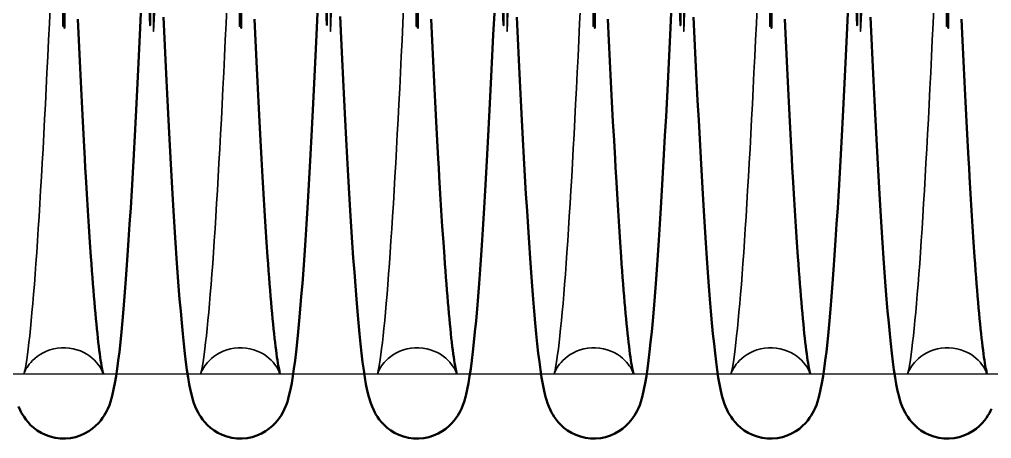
# Model space of a CAD drawing. Header units: millimetres. Extents: x 1448 to 104164, y -19509 to -89.
# Drawn here: x 54220.5 to 54308.2, y -3869 to -3831.2 of the extents above; entities that cross this region are included whole.
import ezdxf

# ---------------------------------------------------------------- set-up
doc = ezdxf.new("R2010")
doc.units = ezdxf.units.MM
doc.header["$LTSCALE"] = 60
doc.header["$MEASUREMENT"] = 0
doc.layers.get('0').update_dxf_attribs({"linetype": 'CONTINUOUS'})
doc.layers.add('가려진 것(ISO)', color=7, linetype='CONTINUOUS', lineweight=35)
doc.layers.add('가시적인 것(ISO)', color=7, linetype='CONTINUOUS', lineweight=50)

# ---------------------------------------------------------------- blocks, each defined once
blk = doc.blocks.new('토션스프링 3')
at = {"layer": '가려진 것(ISO)', "flags": 128}
for points in [[(21461941.484, -50952923.543), (21461941.413, -50952925.233), (21461941.341, -50952888.925)], [(21461957.431, -50952923.543), (21461957.36, -50952925.233), (21461957.288, -50952888.925)], [(21461973.378, -50952923.544), (21461973.306, -50952925.233), (21461973.235, -50952888.925)], [(21461989.325, -50952923.544), (21461989.253, -50952925.233), (21461989.182, -50952888.925)], [(21462005.272, -50952923.543), (21462005.2, -50952925.233), (21462005.129, -50952888.925)], [(21461936.865, -50952956.08), (21461936.859, -50952956.062), (21461936.838, -50952956.006), (21461936.795, -50952955.903), (21461936.716, -50952955.744), (21461936.659, -50952955.64), (21461936.586, -50952955.52), (21461936.494, -50952955.383), (21461936.38, -50952955.231), (21461936.24, -50952955.064), (21461936.073, -50952954.887), (21461935.877, -50952954.707), (21461935.653, -50952954.528), (21461935.399, -50952954.356), (21461935.119, -50952954.197), (21461934.816, -50952954.056), (21461934.495, -50952953.939), (21461934.159, -50952953.85), (21461933.81, -50952953.789), (21461933.455, -50952953.758), (21461933.099, -50952953.76), (21461932.746, -50952953.793), (21461932.398, -50952953.858), (21461932.062, -50952953.951), (21461931.743, -50952954.07), (21461931.443, -50952954.212), (21461931.166, -50952954.373), (21461930.915, -50952954.546), (21461930.692, -50952954.726), (21461930.5, -50952954.906), (21461930.336, -50952955.081), (21461930.2, -50952955.246), (21461930.088, -50952955.397), (21461929.997, -50952955.53), (21461929.925, -50952955.648), (21461929.868, -50952955.75), (21461929.825, -50952955.837), (21461929.77, -50952955.967), (21461929.74, -50952956.043), (21461929.728, -50952956.076), (21461929.729, -50952956.074), (21461929.738, -50952956.042), (21461929.752, -50952955.985), (21461929.771, -50952955.904), (21461929.792, -50952955.803), (21461929.844, -50952955.54), (21461929.903, -50952955.206), (21461929.967, -50952954.809), (21461930.032, -50952954.358), (21461930.098, -50952953.854), (21461930.165, -50952953.297), (21461930.233, -50952952.688), (21461930.302, -50952952.03), (21461930.371, -50952951.325), (21461930.442, -50952950.572), (21461930.512, -50952949.775), (21461930.583, -50952948.935), (21461930.655, -50952948.053), (21461930.726, -50952947.131), (21461930.796, -50952946.171), (21461930.867, -50952945.171), (21461930.938, -50952944.13), (21461931.009, -50952943.049), (21461931.081, -50952941.93), (21461931.152, -50952940.775), (21461931.223, -50952939.584), (21461931.295, -50952938.361), (21461931.366, -50952937.105), (21461931.438, -50952935.818), (21461931.509, -50952934.503), (21461931.581, -50952933.16), (21461931.652, -50952931.791), (21461931.723, -50952930.391), (21461931.794, -50952928.963), (21461931.866, -50952927.508), (21461931.937, -50952926.028), (21461932.009, -50952924.525), (21461932.081, -50952923)], [(21461933.153, -50952888.461), (21461933.225, -50952924.774), (21461933.296, -50952923.091)], [(21461952.812, -50952956.08), (21461952.806, -50952956.062), (21461952.785, -50952956.006), (21461952.742, -50952955.903), (21461952.663, -50952955.744), (21461952.606, -50952955.64), (21461952.533, -50952955.52), (21461952.441, -50952955.383), (21461952.327, -50952955.231), (21461952.188, -50952955.064), (21461952.02, -50952954.888), (21461951.825, -50952954.707), (21461951.6, -50952954.528), (21461951.346, -50952954.356), (21461951.066, -50952954.197), (21461950.764, -50952954.057), (21461950.443, -50952953.94), (21461950.106, -50952953.85), (21461949.758, -50952953.789), (21461949.403, -50952953.758), (21461949.047, -50952953.76), (21461948.693, -50952953.793), (21461948.346, -50952953.858), (21461948.01, -50952953.95), (21461947.691, -50952954.069), (21461947.391, -50952954.212), (21461947.114, -50952954.372), (21461946.863, -50952954.546), (21461946.64, -50952954.725), (21461946.448, -50952954.905), (21461946.284, -50952955.08), (21461946.148, -50952955.245), (21461946.036, -50952955.396), (21461945.946, -50952955.531), (21461945.874, -50952955.651), (21461945.818, -50952955.752), (21461945.775, -50952955.838), (21461945.717, -50952955.965), (21461945.687, -50952956.042), (21461945.675, -50952956.076), (21461945.675, -50952956.075), (21461945.684, -50952956.044), (21461945.698, -50952955.986), (21461945.718, -50952955.904), (21461945.741, -50952955.8), (21461945.793, -50952955.537), (21461945.85, -50952955.21), (21461945.909, -50952954.82), (21461945.972, -50952954.371), (21461946.038, -50952953.865), (21461946.106, -50952953.304), (21461946.176, -50952952.691), (21461946.246, -50952952.029), (21461946.318, -50952951.319), (21461946.389, -50952950.565), (21461946.461, -50952949.768), (21461946.531, -50952948.932), (21461946.602, -50952948.053), (21461946.672, -50952947.131), (21461946.743, -50952946.166), (21461946.814, -50952945.161), (21461946.886, -50952944.116), (21461946.957, -50952943.034), (21461947.028, -50952941.915), (21461947.1, -50952940.76), (21461947.171, -50952939.573), (21461947.242, -50952938.353), (21461947.314, -50952937.102), (21461947.385, -50952935.821), (21461947.456, -50952934.506), (21461947.527, -50952933.16), (21461947.599, -50952931.784), (21461947.67, -50952930.379), (21461947.742, -50952928.947), (21461947.813, -50952927.49), (21461947.885, -50952926.011), (21461947.957, -50952924.509), (21461948.028, -50952922.988)], [(21461949.1, -50952888.47), (21461949.171, -50952924.781), (21461949.243, -50952923.091)], [(21461968.759, -50952956.08), (21461968.753, -50952956.062), (21461968.732, -50952956.006), (21461968.688, -50952955.903), (21461968.61, -50952955.744), (21461968.553, -50952955.64), (21461968.48, -50952955.52), (21461968.388, -50952955.383), (21461968.274, -50952955.231), (21461968.134, -50952955.064), (21461967.967, -50952954.888), (21461967.771, -50952954.707), (21461967.547, -50952954.528), (21461967.293, -50952954.356), (21461967.013, -50952954.197), (21461966.711, -50952954.057), (21461966.39, -50952953.94), (21461966.053, -50952953.85), (21461965.705, -50952953.789), (21461965.35, -50952953.758), (21461964.994, -50952953.76), (21461964.64, -50952953.793), (21461964.293, -50952953.858), (21461963.957, -50952953.95), (21461963.637, -50952954.069), (21461963.338, -50952954.212), (21461963.061, -50952954.372), (21461962.81, -50952954.546), (21461962.587, -50952954.725), (21461962.395, -50952954.905), (21461962.231, -50952955.08), (21461962.094, -50952955.245), (21461961.983, -50952955.396), (21461961.892, -50952955.531), (21461961.821, -50952955.651), (21461961.765, -50952955.752), (21461961.722, -50952955.838), (21461961.664, -50952955.965), (21461961.634, -50952956.042), (21461961.622, -50952956.076), (21461961.622, -50952956.075), (21461961.63, -50952956.044), (21461961.645, -50952955.986), (21461961.665, -50952955.904), (21461961.688, -50952955.8), (21461961.74, -50952955.537), (21461961.797, -50952955.209), (21461961.857, -50952954.82), (21461961.92, -50952954.371), (21461961.985, -50952953.865), (21461962.053, -50952953.304), (21461962.123, -50952952.691), (21461962.193, -50952952.029), (21461962.265, -50952951.319), (21461962.336, -50952950.565), (21461962.408, -50952949.768), (21461962.478, -50952948.932), (21461962.549, -50952948.053), (21461962.619, -50952947.131), (21461962.69, -50952946.166), (21461962.761, -50952945.161), (21461962.832, -50952944.116), (21461962.904, -50952943.034), (21461962.975, -50952941.915), (21461963.047, -50952940.761), (21461963.118, -50952939.573), (21461963.189, -50952938.353), (21461963.26, -50952937.102), (21461963.332, -50952935.821), (21461963.403, -50952934.507), (21461963.474, -50952933.16), (21461963.546, -50952931.784), (21461963.617, -50952930.379), (21461963.689, -50952928.947), (21461963.76, -50952927.491), (21461963.832, -50952926.011), (21461963.904, -50952924.509), (21461963.975, -50952922.988)], [(21461965.047, -50952888.47), (21461965.118, -50952924.781), (21461965.19, -50952923.091)], [(21461984.705, -50952956.08), (21461984.7, -50952956.062), (21461984.679, -50952956.006), (21461984.635, -50952955.903), (21461984.557, -50952955.744), (21461984.5, -50952955.64), (21461984.427, -50952955.52), (21461984.335, -50952955.383), (21461984.221, -50952955.231), (21461984.081, -50952955.064), (21461983.914, -50952954.888), (21461983.718, -50952954.707), (21461983.494, -50952954.528), (21461983.24, -50952954.356), (21461982.96, -50952954.197), (21461982.658, -50952954.057), (21461982.337, -50952953.939), (21461982, -50952953.85), (21461981.651, -50952953.789), (21461981.296, -50952953.758), (21461980.94, -50952953.76), (21461980.587, -50952953.793), (21461980.24, -50952953.858), (21461979.904, -50952953.95), (21461979.584, -50952954.069), (21461979.285, -50952954.212), (21461979.008, -50952954.372), (21461978.756, -50952954.546), (21461978.534, -50952954.725), (21461978.341, -50952954.905), (21461978.177, -50952955.081), (21461978.041, -50952955.245), (21461977.929, -50952955.396), (21461977.839, -50952955.531), (21461977.768, -50952955.651), (21461977.712, -50952955.752), (21461977.668, -50952955.838), (21461977.611, -50952955.965), (21461977.581, -50952956.042), (21461977.569, -50952956.076), (21461977.569, -50952956.075), (21461977.577, -50952956.044), (21461977.592, -50952955.986), (21461977.611, -50952955.904), (21461977.635, -50952955.8), (21461977.687, -50952955.537), (21461977.744, -50952955.209), (21461977.804, -50952954.819), (21461977.867, -50952954.37), (21461977.932, -50952953.864), (21461978, -50952953.304), (21461978.069, -50952952.691), (21461978.14, -50952952.029), (21461978.211, -50952951.319), (21461978.283, -50952950.565), (21461978.354, -50952949.768), (21461978.425, -50952948.932), (21461978.495, -50952948.053), (21461978.566, -50952947.131), (21461978.637, -50952946.167), (21461978.708, -50952945.161), (21461978.779, -50952944.117), (21461978.851, -50952943.034), (21461978.922, -50952941.915), (21461978.993, -50952940.761), (21461979.065, -50952939.573), (21461979.136, -50952938.353), (21461979.207, -50952937.102), (21461979.278, -50952935.821), (21461979.35, -50952934.507), (21461979.421, -50952933.16), (21461979.492, -50952931.784), (21461979.564, -50952930.379), (21461979.636, -50952928.947), (21461979.707, -50952927.491), (21461979.779, -50952926.011), (21461979.85, -50952924.51), (21461979.922, -50952922.988)], [(21461980.994, -50952888.47), (21461981.065, -50952924.781), (21461981.137, -50952923.091)], [(21462000.652, -50952956.08), (21462000.646, -50952956.062), (21462000.626, -50952956.006), (21462000.582, -50952955.903), (21462000.504, -50952955.744), (21462000.446, -50952955.64), (21462000.373, -50952955.52), (21462000.282, -50952955.383), (21462000.168, -50952955.231), (21462000.028, -50952955.064), (21461999.861, -50952954.888), (21461999.665, -50952954.707), (21461999.441, -50952954.528), (21461999.187, -50952954.356), (21461998.907, -50952954.197), (21461998.604, -50952954.057), (21461998.284, -50952953.939), (21461997.947, -50952953.85), (21461997.598, -50952953.789), (21461997.243, -50952953.758), (21461996.887, -50952953.76), (21461996.534, -50952953.793), (21461996.186, -50952953.858), (21461995.85, -50952953.95), (21461995.531, -50952954.069), (21461995.232, -50952954.212), (21461994.955, -50952954.372), (21461994.703, -50952954.546), (21461994.481, -50952954.725), (21461994.288, -50952954.905), (21461994.124, -50952955.081), (21461993.988, -50952955.245), (21461993.876, -50952955.396), (21461993.786, -50952955.531), (21461993.715, -50952955.651), (21461993.659, -50952955.752), (21461993.615, -50952955.838), (21461993.558, -50952955.965), (21461993.528, -50952956.042), (21461993.516, -50952956.076), (21461993.516, -50952956.075), (21461993.524, -50952956.044), (21461993.539, -50952955.986), (21461993.558, -50952955.904), (21461993.582, -50952955.8), (21461993.634, -50952955.537), (21461993.691, -50952955.209), (21461993.751, -50952954.819), (21461993.814, -50952954.37), (21461993.879, -50952953.864), (21461993.947, -50952953.304), (21461994.016, -50952952.691), (21461994.087, -50952952.029), (21461994.158, -50952951.32), (21461994.23, -50952950.565), (21461994.301, -50952949.769), (21461994.372, -50952948.932), (21461994.442, -50952948.053), (21461994.513, -50952947.131), (21461994.584, -50952946.167), (21461994.655, -50952945.162), (21461994.726, -50952944.117), (21461994.797, -50952943.034), (21461994.869, -50952941.915), (21461994.94, -50952940.761), (21461995.012, -50952939.573), (21461995.083, -50952938.353), (21461995.154, -50952937.102), (21461995.225, -50952935.821), (21461995.296, -50952934.507), (21461995.368, -50952933.161), (21461995.439, -50952931.784), (21461995.511, -50952930.379), (21461995.582, -50952928.948), (21461995.654, -50952927.491), (21461995.726, -50952926.011), (21461995.797, -50952924.51), (21461995.869, -50952922.988)], [(21461996.941, -50952888.47), (21461997.012, -50952924.781), (21461997.084, -50952923.091)], [(21462016.599, -50952956.08), (21462016.593, -50952956.062), (21462016.573, -50952956.006), (21462016.529, -50952955.903), (21462016.45, -50952955.744), (21462016.393, -50952955.64), (21462016.32, -50952955.52), (21462016.228, -50952955.383), (21462016.115, -50952955.231), (21462015.975, -50952955.064), (21462015.807, -50952954.888), (21462015.612, -50952954.707), (21462015.388, -50952954.528), (21462015.134, -50952954.356), (21462014.854, -50952954.197), (21462014.551, -50952954.057), (21462014.23, -50952953.939), (21462013.894, -50952953.85), (21462013.545, -50952953.789), (21462013.19, -50952953.758), (21462012.834, -50952953.76), (21462012.481, -50952953.793), (21462012.133, -50952953.858), (21462011.797, -50952953.951), (21462011.478, -50952954.069), (21462011.178, -50952954.212), (21462010.901, -50952954.372), (21462010.65, -50952954.546), (21462010.427, -50952954.725), (21462010.235, -50952954.905), (21462010.071, -50952955.081), (21462009.935, -50952955.245), (21462009.823, -50952955.396), (21462009.733, -50952955.531), (21462009.661, -50952955.651), (21462009.606, -50952955.752), (21462009.562, -50952955.838), (21462009.504, -50952955.965), (21462009.475, -50952956.042), (21462009.463, -50952956.076), (21462009.463, -50952956.075), (21462009.471, -50952956.044), (21462009.485, -50952955.986), (21462009.505, -50952955.904), (21462009.528, -50952955.8), (21462009.581, -50952955.537), (21462009.638, -50952955.208), (21462009.698, -50952954.819), (21462009.761, -50952954.37), (21462009.826, -50952953.864), (21462009.894, -50952953.304), (21462009.963, -50952952.691), (21462010.034, -50952952.029), (21462010.105, -50952951.32), (21462010.177, -50952950.565), (21462010.248, -50952949.769), (21462010.319, -50952948.932), (21462010.389, -50952948.053), (21462010.46, -50952947.131), (21462010.531, -50952946.167), (21462010.602, -50952945.162), (21462010.673, -50952944.117), (21462010.744, -50952943.035), (21462010.816, -50952941.915), (21462010.887, -50952940.761), (21462010.958, -50952939.573), (21462011.03, -50952938.353), (21462011.101, -50952937.102), (21462011.172, -50952935.821), (21462011.243, -50952934.507), (21462011.315, -50952933.161), (21462011.386, -50952931.784), (21462011.458, -50952930.38), (21462011.529, -50952928.948), (21462011.601, -50952927.491), (21462011.672, -50952926.011), (21462011.744, -50952924.51), (21462011.816, -50952922.988)], [(21462012.887, -50952888.469), (21462012.959, -50952924.781), (21462013.03, -50952923.091)]]:
    blk.add_lwpolyline(points, dxfattribs=at)
at = {"layer": '가시적인 것(ISO)', "flags": 128}
for points in [[(21461933.282, -50952922.762), (21461933.374, -50952924.929), (21461933.466, -50952889.095)], [(21461934.564, -50952924.116), (21461934.655, -50952926.039), (21461934.747, -50952927.928), (21461934.839, -50952929.779), (21461934.93, -50952931.589), (21461935.022, -50952933.353), (21461935.113, -50952935.068), (21461935.205, -50952936.73), (21461935.25, -50952937.541), (21461935.296, -50952938.337), (21461935.387, -50952939.893), (21461935.478, -50952941.395), (21461935.57, -50952942.841), (21461935.661, -50952944.227), (21461935.752, -50952945.552), (21461935.797, -50952946.19), (21461935.843, -50952946.812), (21461935.888, -50952947.416), (21461935.933, -50952948.003), (21461935.979, -50952948.572), (21461936.024, -50952949.124), (21461936.069, -50952949.658), (21461936.114, -50952950.174), (21461936.159, -50952950.673), (21461936.203, -50952951.155), (21461936.248, -50952951.617), (21461936.293, -50952952.061), (21461936.337, -50952952.485), (21461936.381, -50952952.89), (21461936.425, -50952953.274), (21461936.468, -50952953.638), (21461936.51, -50952953.98), (21461936.553, -50952954.301), (21461936.594, -50952954.6), (21461936.636, -50952954.877), (21461936.676, -50952955.131), (21461936.714, -50952955.36), (21461936.751, -50952955.561), (21461936.784, -50952955.734), (21461936.814, -50952955.875), (21461936.839, -50952955.984), (21461936.858, -50952956.054), (21461936.865, -50952956.08)], [(21461949.23, -50952922.774), (21461949.321, -50952924.94), (21461949.413, -50952889.105)], [(21461950.511, -50952924.122), (21461950.602, -50952926.046), (21461950.694, -50952927.935), (21461950.786, -50952929.786), (21461950.877, -50952931.594), (21461950.969, -50952933.358), (21461951.06, -50952935.072), (21461951.152, -50952936.733), (21461951.243, -50952938.34), (21461951.334, -50952939.896), (21461951.425, -50952941.398), (21461951.517, -50952942.844), (21461951.608, -50952944.23), (21461951.699, -50952945.555), (21461951.744, -50952946.193), (21461951.79, -50952946.814), (21461951.835, -50952947.418), (21461951.88, -50952948.005), (21461951.926, -50952948.574), (21461951.971, -50952949.125), (21461952.016, -50952949.659), (21461952.061, -50952950.175), (21461952.106, -50952950.675), (21461952.15, -50952951.156), (21461952.195, -50952951.618), (21461952.24, -50952952.062), (21461952.284, -50952952.486), (21461952.328, -50952952.891), (21461952.371, -50952953.275), (21461952.415, -50952953.638), (21461952.457, -50952953.981), (21461952.499, -50952954.301), (21461952.541, -50952954.6), (21461952.582, -50952954.878), (21461952.623, -50952955.131), (21461952.661, -50952955.36), (21461952.698, -50952955.561), (21461952.731, -50952955.733), (21461952.761, -50952955.875), (21461952.786, -50952955.984), (21461952.805, -50952956.054), (21461952.812, -50952956.08)], [(21461965.176, -50952922.763), (21461965.268, -50952924.93), (21461965.359, -50952889.096)], [(21461966.457, -50952924.116), (21461966.549, -50952926.04), (21461966.641, -50952927.929), (21461966.732, -50952929.78), (21461966.824, -50952931.59), (21461966.916, -50952933.353), (21461967.007, -50952935.068), (21461967.098, -50952936.73), (21461967.144, -50952937.54), (21461967.189, -50952938.337), (21461967.281, -50952939.893), (21461967.372, -50952941.395), (21461967.463, -50952942.841), (21461967.555, -50952944.228), (21461967.646, -50952945.553), (21461967.691, -50952946.191), (21461967.737, -50952946.812), (21461967.782, -50952947.416), (21461967.827, -50952948.003), (21461967.872, -50952948.572), (21461967.917, -50952949.123), (21461967.962, -50952949.657), (21461968.007, -50952950.174), (21461968.052, -50952950.673), (21461968.097, -50952951.155), (21461968.142, -50952951.617), (21461968.186, -50952952.061), (21461968.231, -50952952.485), (21461968.275, -50952952.89), (21461968.318, -50952953.274), (21461968.361, -50952953.638), (21461968.404, -50952953.98), (21461968.446, -50952954.301), (21461968.488, -50952954.6), (21461968.529, -50952954.877), (21461968.569, -50952955.131), (21461968.608, -50952955.36), (21461968.644, -50952955.561), (21461968.678, -50952955.733), (21461968.708, -50952955.875), (21461968.733, -50952955.984), (21461968.752, -50952956.054), (21461968.759, -50952956.08)], [(21461981.123, -50952922.763), (21461981.214, -50952924.93), (21461981.306, -50952889.096)], [(21461982.404, -50952924.116), (21461982.496, -50952926.04), (21461982.588, -50952927.929), (21461982.679, -50952929.78), (21461982.771, -50952931.59), (21461982.862, -50952933.353), (21461982.954, -50952935.068), (21461983.045, -50952936.73), (21461983.091, -50952937.54), (21461983.136, -50952938.337), (21461983.227, -50952939.893), (21461983.319, -50952941.395), (21461983.41, -50952942.841), (21461983.501, -50952944.228), (21461983.593, -50952945.553), (21461983.638, -50952946.191), (21461983.683, -50952946.812), (21461983.729, -50952947.416), (21461983.774, -50952948.003), (21461983.819, -50952948.572), (21461983.864, -50952949.123), (21461983.909, -50952949.657), (21461983.954, -50952950.174), (21461983.999, -50952950.673), (21461984.044, -50952951.155), (21461984.089, -50952951.617), (21461984.133, -50952952.061), (21461984.178, -50952952.485), (21461984.222, -50952952.89), (21461984.265, -50952953.274), (21461984.308, -50952953.638), (21461984.351, -50952953.98), (21461984.393, -50952954.301), (21461984.435, -50952954.6), (21461984.476, -50952954.877), (21461984.516, -50952955.131), (21461984.555, -50952955.36), (21461984.591, -50952955.561), (21461984.625, -50952955.733), (21461984.655, -50952955.875), (21461984.68, -50952955.984), (21461984.698, -50952956.054), (21461984.705, -50952956.08)], [(21461997.07, -50952922.763), (21461997.161, -50952924.93), (21461997.253, -50952889.096)], [(21461998.351, -50952924.116), (21461998.443, -50952926.04), (21461998.534, -50952927.929), (21461998.626, -50952929.78), (21461998.718, -50952931.589), (21461998.809, -50952933.353), (21461998.901, -50952935.068), (21461998.992, -50952936.73), (21461999.038, -50952937.54), (21461999.083, -50952938.337), (21461999.174, -50952939.893), (21461999.266, -50952941.395), (21461999.357, -50952942.841), (21461999.448, -50952944.228), (21461999.539, -50952945.553), (21461999.585, -50952946.191), (21461999.63, -50952946.812), (21461999.676, -50952947.416), (21461999.721, -50952948.003), (21461999.766, -50952948.572), (21461999.811, -50952949.123), (21461999.856, -50952949.657), (21461999.901, -50952950.174), (21461999.946, -50952950.673), (21461999.991, -50952951.155), (21462000.036, -50952951.617), (21462000.08, -50952952.061), (21462000.124, -50952952.485), (21462000.168, -50952952.89), (21462000.212, -50952953.274), (21462000.255, -50952953.638), (21462000.298, -50952953.98), (21462000.34, -50952954.301), (21462000.382, -50952954.6), (21462000.423, -50952954.877), (21462000.463, -50952955.131), (21462000.502, -50952955.36), (21462000.538, -50952955.561), (21462000.572, -50952955.733), (21462000.601, -50952955.875), (21462000.627, -50952955.984), (21462000.645, -50952956.054), (21462000.652, -50952956.08)], [(21462013.016, -50952922.763), (21462013.108, -50952924.93), (21462013.2, -50952889.096)], [(21462014.298, -50952924.116), (21462014.39, -50952926.04), (21462014.481, -50952927.929), (21462014.573, -50952929.78), (21462014.665, -50952931.589), (21462014.756, -50952933.353), (21462014.848, -50952935.068), (21462014.939, -50952936.73), (21462014.984, -50952937.54), (21462015.03, -50952938.337), (21462015.121, -50952939.893), (21462015.212, -50952941.395), (21462015.304, -50952942.841), (21462015.395, -50952944.228), (21462015.486, -50952945.552), (21462015.532, -50952946.191), (21462015.577, -50952946.812), (21462015.622, -50952947.416), (21462015.668, -50952948.003), (21462015.713, -50952948.572), (21462015.758, -50952949.123), (21462015.803, -50952949.657), (21462015.848, -50952950.174), (21462015.893, -50952950.673), (21462015.938, -50952951.155), (21462015.982, -50952951.617), (21462016.027, -50952952.061), (21462016.071, -50952952.485), (21462016.115, -50952952.89), (21462016.159, -50952953.274), (21462016.202, -50952953.638), (21462016.245, -50952953.98), (21462016.287, -50952954.301), (21462016.329, -50952954.6), (21462016.37, -50952954.877), (21462016.41, -50952955.131), (21462016.449, -50952955.36), (21462016.485, -50952955.561), (21462016.518, -50952955.733), (21462016.548, -50952955.875), (21462016.574, -50952955.984), (21462016.592, -50952956.054), (21462016.599, -50952956.08)], [(21461940.262, -50952923.593), (21461940.17, -50952925.538), (21461940.079, -50952927.446), (21461939.987, -50952929.312), (21461939.896, -50952931.134), (21461939.804, -50952932.915), (21461939.713, -50952934.654), (21461939.621, -50952936.349), (21461939.529, -50952937.997), (21461939.437, -50952939.594), (21461939.345, -50952941.137), (21461939.253, -50952942.624), (21461939.161, -50952944.051), (21461939.07, -50952945.416), (21461938.978, -50952946.722), (21461938.886, -50952947.968), (21461938.794, -50952949.153), (21461938.701, -50952950.276), (21461938.608, -50952951.336), (21461938.514, -50952952.333), (21461938.419, -50952953.264), (21461938.324, -50952954.129), (21461938.228, -50952954.927), (21461938.131, -50952955.658), (21461938.032, -50952956.33), (21461937.925, -50952956.954), (21461937.809, -50952957.538), (21461937.681, -50952958.091), (21461937.535, -50952958.645), (21461937.428, -50952958.948), (21461937.282, -50952959.281), (21461937.19, -50952959.463), (21461937.084, -50952959.656), (21461936.962, -50952959.862), (21461936.817, -50952960.084), (21461936.642, -50952960.32), (21461936.433, -50952960.564), (21461936.184, -50952960.814), (21461935.894, -50952961.06), (21461935.564, -50952961.293), (21461935.193, -50952961.502), (21461934.789, -50952961.68), (21461934.361, -50952961.818), (21461933.912, -50952961.909), (21461933.451, -50952961.951), (21461932.988, -50952961.943), (21461932.531, -50952961.884), (21461932.087, -50952961.776), (21461931.665, -50952961.626), (21461931.273, -50952961.437), (21461930.917, -50952961.219), (21461930.598, -50952960.98), (21461930.321, -50952960.731), (21461930.086, -50952960.482), (21461929.888, -50952960.24), (21461929.723, -50952960.008), (21461929.587, -50952959.792), (21461929.474, -50952959.591), (21461929.379, -50952959.403), (21461929.229, -50952959.061)], [(21461956.209, -50952923.593), (21461956.117, -50952925.539), (21461956.025, -50952927.446), (21461955.934, -50952929.312), (21461955.843, -50952931.133), (21461955.751, -50952932.915), (21461955.66, -50952934.655), (21461955.568, -50952936.35), (21461955.476, -50952937.997), (21461955.384, -50952939.594), (21461955.292, -50952941.137), (21461955.2, -50952942.624), (21461955.108, -50952944.051), (21461955.017, -50952945.416), (21461954.925, -50952946.722), (21461954.833, -50952947.968), (21461954.74, -50952949.153), (21461954.648, -50952950.276), (21461954.554, -50952951.337), (21461954.461, -50952952.333), (21461954.366, -50952953.264), (21461954.271, -50952954.129), (21461954.175, -50952954.927), (21461954.078, -50952955.658), (21461953.978, -50952956.331), (21461953.872, -50952956.954), (21461953.755, -50952957.538), (21461953.629, -50952958.091), (21461953.481, -50952958.645), (21461953.373, -50952958.947), (21461953.226, -50952959.281), (21461953.03, -50952959.655), (21461952.909, -50952959.862), (21461952.764, -50952960.084), (21461952.589, -50952960.319), (21461952.38, -50952960.564), (21461952.132, -50952960.814), (21461951.842, -50952961.06), (21461951.511, -50952961.292), (21461951.14, -50952961.502), (21461950.737, -50952961.68), (21461950.308, -50952961.818), (21461949.859, -50952961.909), (21461949.398, -50952961.951), (21461948.935, -50952961.943), (21461948.479, -50952961.884), (21461948.035, -50952961.777), (21461947.612, -50952961.626), (21461947.221, -50952961.438), (21461946.864, -50952961.219), (21461946.545, -50952960.98), (21461946.268, -50952960.731), (21461946.033, -50952960.483), (21461945.835, -50952960.24), (21461945.67, -50952960.008), (21461945.534, -50952959.792), (21461945.421, -50952959.591), (21461945.326, -50952959.403), (21461945.175, -50952959.061), (21461945.058, -50952958.752), (21461944.964, -50952958.463), (21461944.886, -50952958.187), (21461944.751, -50952957.633), (21461944.631, -50952957.052), (21461944.522, -50952956.433), (21461944.421, -50952955.768), (21461944.325, -50952955.049), (21461944.231, -50952954.269), (21461944.137, -50952953.42), (21461944.042, -50952952.505), (21461943.949, -50952951.524), (21461943.856, -50952950.479), (21461943.763, -50952949.371), (21461943.671, -50952948.2), (21461943.579, -50952946.968), (21461943.487, -50952945.67), (21461943.395, -50952944.308), (21461943.303, -50952942.887), (21461943.21, -50952941.407), (21461943.118, -50952939.872), (21461943.026, -50952938.285), (21461942.935, -50952936.649), (21461942.843, -50952934.965), (21461942.751, -50952933.238), (21461942.66, -50952931.466), (21461942.569, -50952929.647), (21461942.477, -50952927.784), (21461942.385, -50952925.88), (21461942.293, -50952923.939)], [(21461941.194, -50952888.838), (21461941.103, -50952924.678), (21461941.012, -50952922.523)], [(21461972.156, -50952923.592), (21461972.064, -50952925.537), (21461971.972, -50952927.445), (21461971.881, -50952929.312), (21461971.79, -50952931.134), (21461971.698, -50952932.914), (21461971.607, -50952934.654), (21461971.515, -50952936.348), (21461971.423, -50952937.995), (21461971.331, -50952939.592), (21461971.239, -50952941.135), (21461971.147, -50952942.622), (21461971.055, -50952944.05), (21461970.963, -50952945.416), (21461970.872, -50952946.721), (21461970.78, -50952947.967), (21461970.687, -50952949.151), (21461970.595, -50952950.275), (21461970.502, -50952951.335), (21461970.408, -50952952.331), (21461970.313, -50952953.262), (21461970.218, -50952954.128), (21461970.121, -50952954.926), (21461970.025, -50952955.657), (21461969.926, -50952956.329), (21461969.82, -50952956.952), (21461969.703, -50952957.536), (21461969.573, -50952958.092), (21461969.431, -50952958.647), (21461969.327, -50952958.95), (21461969.182, -50952959.283), (21461969.09, -50952959.464), (21461968.982, -50952959.657), (21461968.856, -50952959.864), (21461968.71, -50952960.085), (21461968.535, -50952960.32), (21461968.325, -50952960.566), (21461968.076, -50952960.815), (21461967.784, -50952961.062), (21461967.45, -50952961.296), (21461967.08, -50952961.506), (21461966.678, -50952961.683), (21461966.248, -50952961.819), (21461965.798, -50952961.91), (21461965.338, -50952961.952), (21461964.875, -50952961.942), (21461964.417, -50952961.882), (21461963.974, -50952961.775), (21461963.554, -50952961.624), (21461963.162, -50952961.434), (21461962.804, -50952961.215), (21461962.487, -50952960.976), (21461962.212, -50952960.728), (21461961.976, -50952960.478), (21461961.778, -50952960.235), (21461961.615, -50952960.005), (21461961.479, -50952959.789), (21461961.366, -50952959.588), (21461961.272, -50952959.4), (21461961.12, -50952959.058), (21461961.005, -50952958.75), (21461960.831, -50952958.183), (21461960.693, -50952957.625), (21461960.577, -50952957.052), (21461960.473, -50952956.443), (21461960.373, -50952955.779), (21461960.274, -50952955.053), (21461960.177, -50952954.265), (21461960.082, -50952953.414), (21461959.988, -50952952.5), (21461959.895, -50952951.522), (21461959.803, -50952950.48), (21461959.71, -50952949.369), (21461959.617, -50952948.191), (21461959.525, -50952946.949), (21461959.432, -50952945.644), (21461959.34, -50952944.278), (21461959.247, -50952942.855), (21461959.155, -50952941.377), (21461959.063, -50952939.845), (21461958.972, -50952938.263), (21461958.88, -50952936.632), (21461958.789, -50952934.951), (21461958.697, -50952933.219), (21461958.606, -50952931.438), (21461958.514, -50952929.613), (21461958.422, -50952927.746), (21461958.33, -50952925.842), (21461958.238, -50952923.904)], [(21461957.14, -50952888.82), (21461957.049, -50952924.659), (21461956.957, -50952922.497)], [(21461988.102, -50952923.592), (21461988.011, -50952925.538), (21461987.919, -50952927.446), (21461987.828, -50952929.312), (21461987.736, -50952931.134), (21461987.645, -50952932.915), (21461987.553, -50952934.654), (21461987.462, -50952936.349), (21461987.37, -50952937.996), (21461987.278, -50952939.593), (21461987.186, -50952941.136), (21461987.094, -50952942.623), (21461987.002, -50952944.051), (21461986.91, -50952945.416), (21461986.819, -50952946.722), (21461986.727, -50952947.967), (21461986.634, -50952949.152), (21461986.542, -50952950.275), (21461986.448, -50952951.335), (21461986.354, -50952952.332), (21461986.26, -50952953.263), (21461986.164, -50952954.128), (21461986.068, -50952954.926), (21461985.972, -50952955.658), (21461985.872, -50952956.33), (21461985.766, -50952956.953), (21461985.65, -50952957.537), (21461985.52, -50952958.092), (21461985.377, -50952958.647), (21461985.273, -50952958.949), (21461985.128, -50952959.283), (21461985.036, -50952959.464), (21461984.928, -50952959.657), (21461984.802, -50952959.864), (21461984.657, -50952960.085), (21461984.482, -50952960.321), (21461984.272, -50952960.566), (21461984.023, -50952960.815), (21461983.733, -50952961.062), (21461983.403, -50952961.294), (21461983.032, -50952961.503), (21461982.628, -50952961.681), (21461982.199, -50952961.818), (21461981.751, -50952961.909), (21461981.29, -50952961.951), (21461980.826, -50952961.943), (21461980.37, -50952961.884), (21461979.926, -50952961.776), (21461979.504, -50952961.625), (21461979.112, -50952961.437), (21461978.756, -50952961.218), (21461978.437, -50952960.979), (21461978.16, -50952960.73), (21461977.925, -50952960.481), (21461977.728, -50952960.239), (21461977.563, -50952960.007), (21461977.428, -50952959.791), (21461977.314, -50952959.59), (21461977.219, -50952959.402), (21461977.069, -50952959.06), (21461976.952, -50952958.751), (21461976.857, -50952958.462), (21461976.779, -50952958.185), (21461976.645, -50952957.634), (21461976.525, -50952957.053), (21461976.416, -50952956.432), (21461976.314, -50952955.765), (21461976.218, -50952955.045), (21461976.124, -50952954.265), (21461976.03, -50952953.419), (21461975.936, -50952952.504), (21461975.842, -50952951.524), (21461975.749, -50952950.478), (21461975.657, -50952949.37), (21461975.564, -50952948.198), (21461975.472, -50952946.966), (21461975.381, -50952945.67), (21461975.288, -50952944.31), (21461975.196, -50952942.889), (21461975.104, -50952941.409), (21461975.012, -50952939.875), (21461974.92, -50952938.287), (21461974.828, -50952936.65), (21461974.737, -50952934.966), (21461974.645, -50952933.237), (21461974.554, -50952931.466), (21461974.462, -50952929.648), (21461974.371, -50952927.786), (21461974.279, -50952925.883), (21461974.187, -50952923.943)], [(21461973.088, -50952888.841), (21461972.997, -50952924.679), (21461972.905, -50952922.523)], [(21462004.049, -50952923.592), (21462003.958, -50952925.538), (21462003.866, -50952927.446), (21462003.775, -50952929.312), (21462003.683, -50952931.134), (21462003.592, -50952932.915), (21462003.5, -50952934.654), (21462003.408, -50952936.349), (21462003.317, -50952937.996), (21462003.225, -50952939.593), (21462003.133, -50952941.136), (21462003.041, -50952942.623), (21462002.949, -50952944.051), (21462002.857, -50952945.416), (21462002.765, -50952946.722), (21462002.673, -50952947.967), (21462002.581, -50952949.152), (21462002.488, -50952950.275), (21462002.395, -50952951.336), (21462002.301, -50952952.332), (21462002.207, -50952953.263), (21462002.111, -50952954.128), (21462002.015, -50952954.927), (21462001.918, -50952955.658), (21462001.819, -50952956.33), (21462001.713, -50952956.953), (21462001.597, -50952957.537), (21462001.467, -50952958.092), (21462001.324, -50952958.647), (21462001.219, -50952958.949), (21462001.074, -50952959.282), (21462000.982, -50952959.464), (21462000.874, -50952959.657), (21462000.749, -50952959.864), (21462000.604, -50952960.085), (21462000.429, -50952960.32), (21462000.219, -50952960.566), (21461999.97, -50952960.815), (21461999.68, -50952961.061), (21461999.35, -50952961.294), (21461998.979, -50952961.503), (21461998.575, -50952961.681), (21461998.146, -50952961.818), (21461997.698, -50952961.909), (21461997.237, -50952961.951), (21461996.773, -50952961.943), (21461996.317, -50952961.884), (21461995.873, -50952961.776), (21461995.451, -50952961.625), (21461995.059, -50952961.437), (21461994.703, -50952961.218), (21461994.384, -50952960.979), (21461994.107, -50952960.73), (21461993.872, -50952960.481), (21461993.675, -50952960.239), (21461993.51, -50952960.007), (21461993.374, -50952959.791), (21461993.261, -50952959.59), (21461993.166, -50952959.402), (21461993.016, -50952959.061), (21461992.899, -50952958.751), (21461992.804, -50952958.462), (21461992.726, -50952958.185), (21461992.592, -50952957.634), (21461992.472, -50952957.052), (21461992.362, -50952956.432), (21461992.261, -50952955.765), (21461992.165, -50952955.045), (21461992.071, -50952954.265), (21461991.977, -50952953.419), (21461991.883, -50952952.504), (21461991.789, -50952951.524), (21461991.696, -50952950.478), (21461991.604, -50952949.37), (21461991.511, -50952948.198), (21461991.419, -50952946.966), (21461991.327, -50952945.67), (21461991.235, -50952944.31), (21461991.143, -50952942.888), (21461991.051, -50952941.409), (21461990.959, -50952939.874), (21461990.867, -50952938.287), (21461990.775, -50952936.65), (21461990.683, -50952934.965), (21461990.592, -50952933.237), (21461990.501, -50952931.466), (21461990.409, -50952929.648), (21461990.318, -50952927.786), (21461990.226, -50952925.883), (21461990.134, -50952923.942)], [(21461989.035, -50952888.84), (21461988.943, -50952924.678), (21461988.852, -50952922.523)], [(21462017.02, -50952959.282), (21462016.928, -50952959.464), (21462016.82, -50952959.657), (21462016.696, -50952959.863), (21462016.551, -50952960.085), (21462016.376, -50952960.32), (21462016.166, -50952960.565), (21462015.917, -50952960.815), (21462015.627, -50952961.061), (21462015.297, -50952961.294), (21462014.926, -50952961.503), (21462014.522, -50952961.681), (21462014.093, -50952961.818), (21462013.645, -50952961.909), (21462013.184, -50952961.951), (21462012.72, -50952961.943), (21462012.264, -50952961.884), (21462011.82, -50952961.776), (21462011.398, -50952961.625), (21462011.006, -50952961.437), (21462010.65, -50952961.218), (21462010.331, -50952960.979), (21462010.054, -50952960.73), (21462009.819, -50952960.481), (21462009.622, -50952960.239), (21462009.457, -50952960.008), (21462009.321, -50952959.791), (21462009.208, -50952959.59), (21462009.113, -50952959.402), (21462008.963, -50952959.061), (21462008.846, -50952958.751), (21462008.751, -50952958.463), (21462008.673, -50952958.186), (21462008.539, -50952957.634), (21462008.419, -50952957.052), (21462008.309, -50952956.432), (21462008.208, -50952955.765), (21462008.112, -50952955.046), (21462008.018, -50952954.266), (21462007.924, -50952953.419), (21462007.83, -50952952.504), (21462007.736, -50952951.524), (21462007.643, -50952950.479), (21462007.55, -50952949.37), (21462007.458, -50952948.199), (21462007.366, -50952946.966), (21462007.274, -50952945.67), (21462007.182, -50952944.309), (21462007.09, -50952942.888), (21462006.998, -50952941.409), (21462006.906, -50952939.874), (21462006.814, -50952938.287), (21462006.722, -50952936.65), (21462006.63, -50952934.965), (21462006.539, -50952933.237), (21462006.447, -50952931.466), (21462006.356, -50952929.648), (21462006.264, -50952927.785), (21462006.173, -50952925.882), (21462006.081, -50952923.942)], [(21462004.982, -50952888.84), (21462004.89, -50952924.678), (21462004.799, -50952922.523)]]:
    blk.add_lwpolyline(points, dxfattribs=at)
blk = doc.blocks.new('토션스프링1234')
blk.add_blockref('토션스프링 3', (188.103, -4314.906))

msp = doc.modelspace()

# ---------------------------------------------------------------- linework, layer by layer
at = {"color": 3}
msp.add_line((51099.315, -3863.182), (60099.315, -3863.182), dxfattribs=at)

# ---------------------------------------------------------------- block references
msp.add_blockref('토션스프링1234', (-21407896.935, 50953407.828, 0))

doc.saveas('drawing.dxf')
